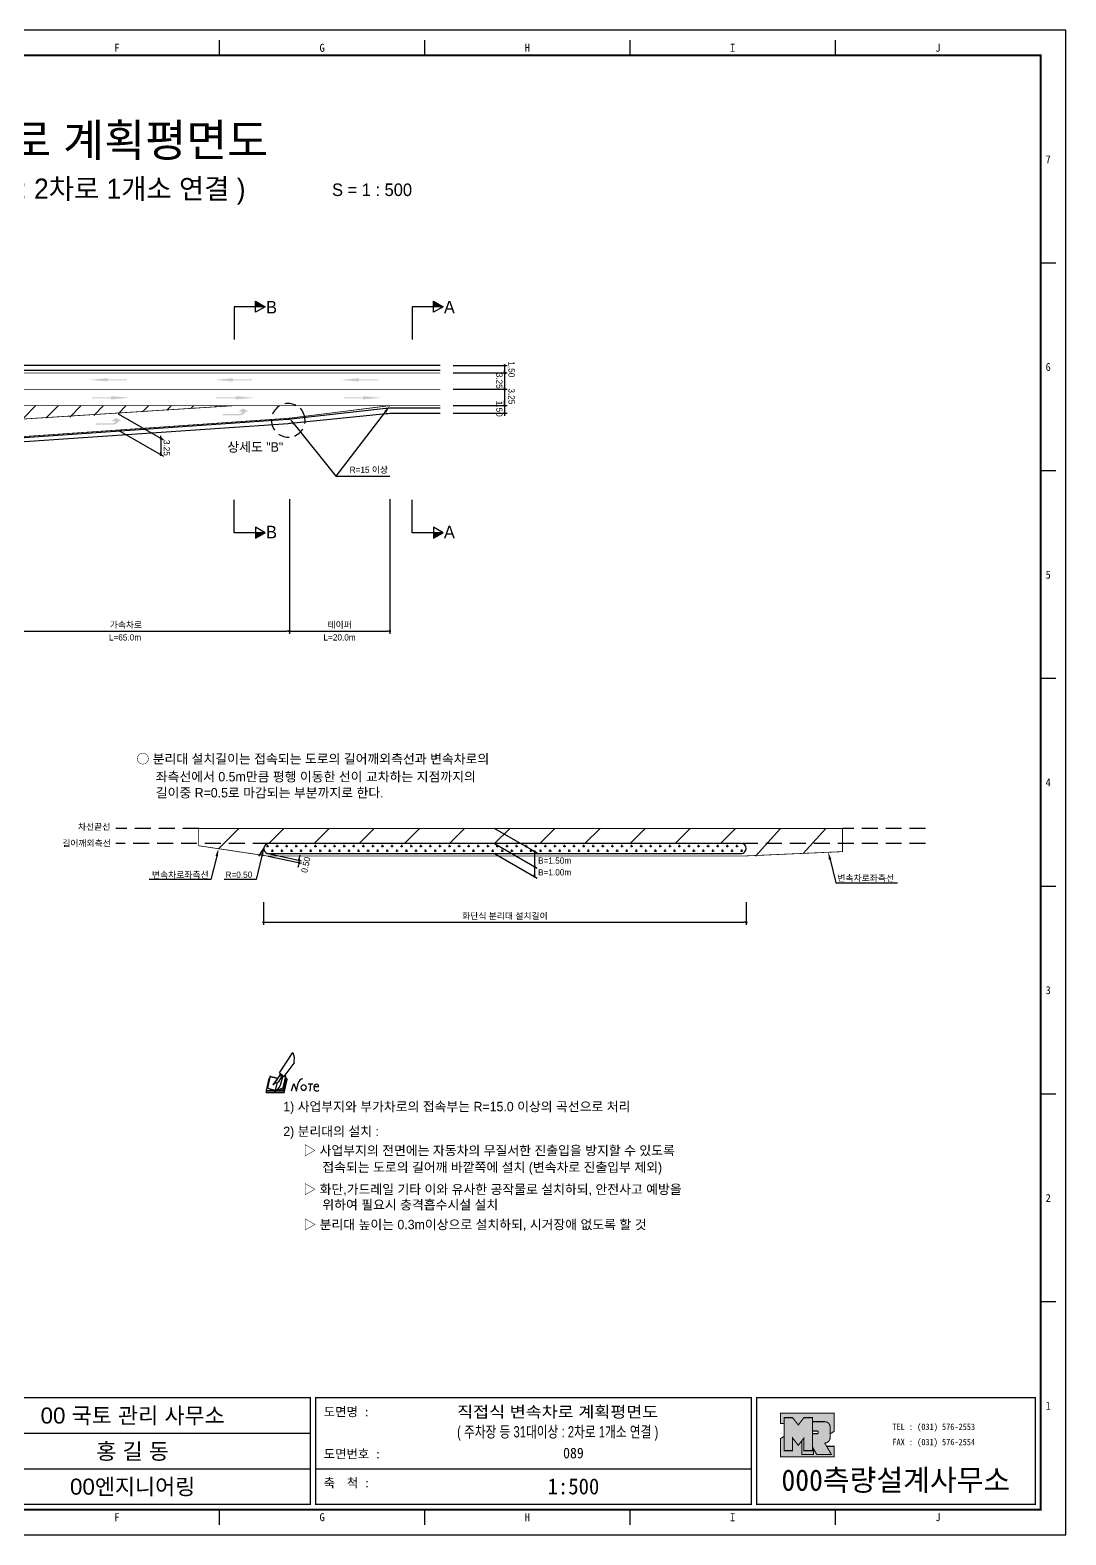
# Model space of a CAD drawing. Header units: millimetres. Extents: x 487 to 910, y -3 to 296.
# Drawn here: x 704.5 to 910.5, y -3.4 to 296 of the extents above; entities that cross this region are included whole.
import ezdxf
from ezdxf.enums import TextEntityAlignment as Align

# ---------------------------------------------------------------- set-up
doc = ezdxf.new("R2010")
doc.units = ezdxf.units.MM
doc.linetypes.add('HIDDEN', pattern=[9.525, 6.35, -3.175])
for name, color, linetype in [('CC-GSTR-0004', 4, 'Continuous'), ('CM-LANE-0030', 30, 'Continuous'), ('CZ-DIMT-0002', 7, 'Continuous'), ('CZ-LIN1-0007', 7, 'Continuous'), ('CZ-LIN2-0003', 3, 'Continuous'), ('CZ-LINE-0001', 7, 'Continuous'), ('CZ-TEXT-BOX0', 7, 'Continuous'), ('TITLE', 7, 'Continuous')]:
    doc.layers.add(name, color=color, linetype=linetype)
doc.styles.add('견고딕', font='arial.ttf')
doc.styles.add('돋움', font='')
doc.styles.add('돋음체', font='')
doc.styles.get('돋움').set_extended_font_data('Dotum')
doc.styles.get('돋음체').set_extended_font_data('DotumChe')

# ---------------------------------------------------------------- blocks, each defined once
blk = doc.blocks.new('note')
for p, q in [((0.85, 3.5), (3.53, 7.57)), ((3.53, 7.57), (3.8, 6.64)), ((3.8, 6.64), (3.69, 5.72)), ((1, 3.1), (0.75, 2.77)), ((0.85, 3.5), (1.8, 2.79)), ((1, 3.4), (0.85, 3.21)), ((0.85, 3.21), (1.52, 2.71)), ((1.8, 2.79), (3.74, 5.46)), ((3.69, 5.72), (3.74, 5.46)), ((-1.24, 2.36), (-1.77, 0)), ((-1.77, 0), (1.77, 0)), ((-1.77, 0), (-1.77, -0.3)), ((-1.53, 0.52), (-1.55, 0.54)), ((-1.01, 2.9), (-1.53, 0.52)), ((-1.48, 0.48), (-1.53, 0.52)), ((-1.43, 0.44), (-1.48, 0.48)), ((-1.38, 0.41), (-1.43, 0.44)), ((-1.33, 0.4), (-1.38, 0.41)), ((-1.27, 0.37), (-1.33, 0.4)), ((-1.22, 0.35), (-1.27, 0.37)), ((-1.13, 2.36), (-1.24, 2.36)), ((-1.17, 0.33), (-1.22, 0.35)), ((-1.12, 0.32), (-1.17, 0.33)), ((-1.02, 0.25), (-1.12, 0.32)), ((-0.97, 0.22), (-1.02, 0.25)), ((-1, 2.9), (-1.01, 2.9)), ((-0.98, 2.85), (-1, 2.9)), ((-0.95, 2.8), (-0.98, 2.85)), ((-0.93, 0.21), (-0.97, 0.22)), ((-0.9, 2.75), (-0.95, 2.8)), ((-0.88, 0.19), (-0.93, 0.21)), ((-0.85, 2.72), (-0.9, 2.75)), ((-0.8, 0.18), (-0.88, 0.19)), ((-0.79, 2.69), (-0.85, 2.72)), ((-0.75, 0.17), (-0.8, 0.18)), ((-0.74, 2.68), (-0.79, 2.69)), ((-0.7, 0.16), (-0.75, 0.17)), ((-0.69, 2.65), (-0.74, 2.68)), ((-0.64, 0.15), (-0.7, 0.16)), ((-0.64, 2.65), (-0.69, 2.65)), ((-0.59, 2.63), (-0.64, 2.65)), ((-0.58, 0.14), (-0.64, 0.15)), ((-0.54, 2.62), (-0.59, 2.63)), ((-0.53, 0.13), (-0.58, 0.14)), ((-0.48, 2.61), (-0.54, 2.62)), ((-0.48, 0.12), (-0.53, 0.13)), ((-0.43, 2.61), (-0.48, 2.61)), ((-0.43, 0.11), (-0.48, 0.12)), ((0.75, 2.77), (-0.46, 1.16)), ((0.37, 2.24), (-0.46, 1.16)), ((-0.46, 1.16), (-0.08, 1.47)), ((-0.38, 2.59), (-0.43, 2.61)), ((-0.38, 0.08), (-0.43, 0.11)), ((-0.33, 2.59), (-0.38, 2.59)), ((-0.29, 0.06), (-0.38, 0.08)), ((-0.27, 2.58), (-0.33, 2.59)), ((-0.23, 0.05), (-0.29, 0.06)), ((-0.22, 2.57), (-0.27, 2.58)), ((-0.16, 0.04), (-0.23, 0.05)), ((-0.17, 2.56), (-0.22, 2.57)), ((-0.12, 2.55), (-0.17, 2.56)), ((-0.11, 0.03), (-0.16, 0.04)), ((-0.07, 2.53), (-0.12, 2.55)), ((-0.04, 0.02), (-0.11, 0.03)), ((-0.08, 1.47), (0.72, 1.75)), ((-0.01, 2.51), (-0.07, 2.53)), ((-0.05, -0.3), (-0.05, 0)), ((0, 0), (-0.04, 0.02)), ((0.04, 2.5), (-0.01, 2.51)), ((0.37, 1.63), (0, 0)), ((0, 0), (1.6, 0.53)), ((0, 0), (1.65, 0.18)), ((0, 0.01), (0.06, 0.04)), ((0, -0.3), (0, 0)), ((0.09, 2.48), (0.04, 2.5)), ((0.05, -0.3), (0.05, 0)), ((0.06, 0.04), (0.11, 0.07)), ((0.14, 2.48), (0.09, 2.48)), ((0.11, 0.07), (0.16, 0.09)), ((0.2, 2.47), (0.14, 2.48)), ((0.16, 0.09), (0.21, 0.12)), ((0.26, 2.43), (0.18, 2.46)), ((0.21, 0.12), (0.27, 0.14)), ((0.34, 2.4), (0.26, 2.43)), ((0.27, 0.14), (0.36, 0.19)), ((0.45, 2.37), (0.34, 2.4)), ((0.36, 0.19), (0.41, 0.22)), ((0.41, 0.22), (0.46, 0.27)), ((0.46, 0.27), (0.51, 0.3)), ((0.51, 0.3), (0.56, 0.34)), ((0.56, 0.34), (0.6, 0.4)), ((0.6, 0.4), (0.64, 0.45)), ((0.64, 0.45), (0.67, 0.51)), ((0.67, 0.51), (0.74, 0.58)), ((0.72, 1.75), (1.16, 2.53)), ((0.74, 0.58), (0.79, 0.63)), ((0.79, 0.63), (0.83, 0.68)), ((0.83, 0.68), (0.86, 0.73)), ((0.86, 0.73), (0.89, 0.79)), ((0.89, 0.84), (0.92, 0.89)), ((0.89, 0.79), (0.89, 0.84)), ((0.92, 0.89), (0.96, 0.95)), ((0.96, 0.95), (1.01, 0.97)), ((1.47, 2.74), (1.01, 0.97)), ((1.16, 2.53), (1.37, 2.82)), ((2.13, 2.84), (1.44, 2.63)), ((1.52, 2.71), (1.66, 2.9)), ((1.6, 0.53), (2.13, 2.84)), ((1.65, 0.18), (2.19, 2.48)), ((1.77, 0), (2.3, 2.36)), ((1.77, -0.3), (2.3, 2.07)), ((1.77, -0.38), (2.3, 1.99)), ((1.77, -0.44), (2.3, 1.93)), ((1.77, 0), (1.77, -0.3)), ((2.19, 2.48), (2.04, 2.47)), ((2.3, 2.36), (2.16, 2.36)), ((2.3, 2.36), (2.3, 2.07)), ((3.21, -0.08), (3.68, 1.4)), ((3.68, 1.4), (4.26, -0.14)), ((4.26, -0.14), (4.56, 1.44)), ((6.55, 1.34), (7.46, 1.34)), ((7.01, 1.34), (6.87, -0.11)), ((7.71, 0.77), (7.71, 0.55)), ((7.71, 0.77), (8.67, 0.77)), ((-1.77, -0.3), (1.77, -0.3)), ((-1.77, -0.43), (-1.77, -0.3)), ((-1.77, -0.37), (1.77, -0.37)), ((-1.77, -0.43), (1.77, -0.43))]:
    blk.add_line(p, q)
for centre, major_axis, start_param, end_param in [((0.4, 2.31), (0.0702, 0.0702), 3.283946, 6.425539), ((5.68, 1.23), (-0.806, 0.806), -0.591174, 0.597824), ((5.66, 0.58), (-0.378, 0.378), 3.926991, 10.210176), ((8.3, 0.49), (0.422, 0.422), 2.265602, 4.634911), ((8.19, 0.77), (-0.342, 0.342), 3.926991, 7.068583)]:
    blk.add_ellipse(centre, major_axis=major_axis, ratio=1, start_param=start_param, end_param=end_param)
blk = doc.blocks.new('_Dot')
at = {"color": 0, "linetype": 'ByBlock', "lineweight": -2}
blk.add_line((-0.5, 0), (-1, 0), dxfattribs=at)
at = {"color": 0, "linetype": 'ByBlock', "const_width": 0.5}
blk.add_lwpolyline([(-0.25, 0, 1), (0.25, 0, 1)], format="xyb", close=True, dxfattribs=at)

msp = doc.modelspace()

# ---------------------------------------------------------------- hatches: boundary and pattern name
at = {"layer": 'CM-LANE-0030'}
h = msp.add_hatch(dxfattribs=at)
h.set_pattern_fill('ANSI31', color=256, style=0)
h.set_pattern_definition([(45, (488.266, -9.57), (-2.245064, 2.245064), [])])
h.paths.add_polyline_path([(708.96, 218.75), (745.07, 221.25), (636.26, 221.25), (651.61, 218.95, -0.015132), (652.7, 218.75), (654.64, 218.75, 0.001024), (654.57, 218.78, -0.857281), (654.72, 219.75), (701.7, 219.75, -0.966023), (701.74, 218.75), (701.72, 218.75)])
at = {"layer": 'CZ-LIN1-0007'}
for points in [[(719.87, 226.71), (719.87, 226.5), (723.7, 226.5), (723.7, 226.29), (719.87, 226.28), (719.87, 226.07), (716.22, 226.39)], [(744.8, 226.71), (744.8, 226.5), (748.62, 226.5), (748.62, 226.29), (744.8, 226.28), (744.8, 226.07), (741.15, 226.39)], [(769.87, 226.71), (769.87, 226.5), (773.69, 226.5), (773.69, 226.29), (769.87, 226.28), (769.87, 226.07), (766.22, 226.39)], [(720.58, 223.14), (720.58, 222.92), (716.76, 222.92), (716.76, 222.71), (720.58, 222.71), (720.58, 222.49), (724.23, 222.81)], [(745.32, 223.14), (745.32, 222.92), (741.5, 222.92), (741.5, 222.71), (745.32, 222.71), (745.32, 222.49), (748.97, 222.81)], [(770.68, 223.14), (770.68, 222.92), (766.85, 222.92), (766.85, 222.71), (770.68, 222.71), (770.68, 222.49), (774.33, 222.81)], [(721.07, 217.49, 0.267976), (722.1, 218.17), (722.73, 218.17), (721.55, 218.83), (720.61, 218.18), (721.3, 218.18, -0.504994), (720.99, 217.76), (717.53, 217.74), (717.53, 217.47)], [(746.32, 219.35, 0.267976), (747.34, 220.03), (747.97, 220.03), (746.8, 220.69), (745.86, 220.04), (746.55, 220.04, -0.504994), (746.24, 219.62), (742.78, 219.6), (742.78, 219.33)]]:
    msp.add_hatch(color=256, dxfattribs=at).paths.add_polyline_path(points)
at = {"layer": 'CZ-LIN2-0003'}
h = msp.add_hatch(dxfattribs=at)
h.set_pattern_fill('CROSS', color=256, scale=0.15, style=0)
h.set_pattern_definition([(0, (419.0302, -324.5112), (0.9525, 0.9525), [0.47625, -1.42875]), (90, (419.2683, -324.7493), (-0.9525, 0.9525), [0.47625, -1.42875])])
h.paths.add_polyline_path([(845.9, 134.13), (751.94, 134.13, 1), (751.94, 132.13), (845.9, 132.13, 1)])
at = {"layer": 'CZ-LINE-0001'}
for points in [[(749.31, 242.02), (749.31, 240.92), (751.21, 240.92)], [(784.69, 242.02), (784.69, 240.92), (786.59, 240.92)], [(751.21, 195.97), (749.31, 195.97), (749.31, 194.87)], [(786.59, 195.97), (784.69, 195.97), (784.69, 194.87)]]:
    msp.add_hatch(color=256, dxfattribs=at).paths.add_polyline_path(points)
at = {"layer": 'TITLE', "ltscale": 150}
h = msp.add_hatch(color=8, dxfattribs=at)
edge = h.paths.add_edge_path()
edge.add_line((864.38, 20.82), (853.72, 20.82))
edge.add_line((853.72, 20.82), (853.72, 18.74))
edge.add_line((853.72, 18.74), (854.42, 18.74))
edge.add_line((854.42, 18.74), (854.42, 19.91))
edge.add_line((854.42, 19.91), (856.11, 19.91))
edge.add_line((856.11, 19.91), (857.24, 18.46))
edge.add_line((857.24, 18.46), (858.37, 19.91))
edge.add_line((858.37, 19.91), (860.06, 19.91))
edge.add_line((860.06, 19.91), (860.06, 19.11))
edge.add_line((860.06, 19.11), (862.5, 19.11))
edge.add_arc((862.5, 18.05), 1.07, 0, 90, ccw=False)
edge.add_line((863.57, 18.05), (863.57, 16.68))
edge.add_line((863.57, 16.68), (864.38, 17.19))
edge.add_line((864.38, 17.19), (864.38, 20.82))
h.paths.add_polyline_path([(857.93, 15.29), (857.24, 14.41), (856.11, 15.87), (856.11, 13.35), (854.42, 13.35), (854.42, 16.2), (853.72, 15.76), (853.72, 12.13), (864.38, 12.13), (864.38, 14.21), (862.88, 14.21), (863.84, 12.56), (860.94, 12.56), (860.24, 13.77), (860.24, 12.56), (857.93, 12.56)])
msp.add_hatch(color=5, dxfattribs=at).paths.add_polyline_path([(860.06, 19.91), (858.37, 19.91), (857.24, 18.46), (856.11, 19.91), (854.42, 19.91), (854.42, 13.35), (856.11, 13.35), (856.11, 15.87), (857.24, 14.41), (858.37, 15.87), (858.37, 13.35), (860.06, 13.35)])
h = msp.add_hatch(color=161, dxfattribs=at)
edge = h.paths.add_edge_path()
edge.add_arc((862.5, 18.05), 1.07, 360, 450)
edge.add_line((862.5, 19.11), (860.06, 19.11))
edge.add_line((860.06, 19.11), (860.06, 17.26))
edge.add_line((860.06, 17.26), (861.06, 17.26))
edge.add_arc((861.06, 17.15), 0.113, 0, 90, ccw=False)
edge.add_line((861.17, 17.15), (861.17, 16.84))
edge.add_arc((861.06, 16.84), 0.113, 270, 360, ccw=False)
edge.add_line((861.06, 16.73), (860.06, 16.73))
edge.add_line((860.06, 16.73), (860.06, 13.35))
edge.add_line((860.06, 13.35), (858.37, 13.35))
edge.add_line((858.37, 13.35), (858.37, 15.87))
edge.add_line((858.37, 15.87), (857.93, 15.29))
edge.add_line((857.93, 15.29), (857.93, 12.56))
edge.add_line((857.93, 12.56), (860.24, 12.56))
edge.add_line((860.24, 12.56), (860.24, 13.77))
edge.add_line((860.24, 13.77), (860.94, 12.56))
edge.add_line((860.94, 12.56), (863.84, 12.56))
edge.add_line((863.84, 12.56), (862.5, 14.87))
edge.add_arc((862.5, 15.94), 1.07, 270, 360)
edge.add_line((863.57, 15.94), (863.57, 18.05))

# ---------------------------------------------------------------- linework, layer by layer
at = {"color": 0, "linetype": 'ByBlock', "lineweight": -2}
for p, q in [((798.84, 229), (798.84, 228.75)), ((798.84, 228), (798.84, 228.25)), ((798.84, 227.5), (798.84, 227.25)), ((798.84, 224.75), (798.84, 225)), ((798.84, 224.25), (798.84, 224)), ((798.84, 221.5), (798.84, 221.75)), ((798.84, 221.5), (798.84, 221.75)), ((798.84, 219.5), (798.84, 219.25)), ((798.84, 219.5), (798.84, 219.25)), ((730.48, 215), (730.48, 215.25)), ((730.48, 214.5), (730.48, 214.25)), ((730.47, 211.75), (730.47, 212)), ((804.79, 132.3), (804.79, 132.05)), ((757.9, 130.08), (757.85, 129.83)), ((758, 131.07), (758.06, 131.31)), ((804.79, 129.3), (804.79, 129.05)), ((804.79, 127.8), (804.79, 128.05))]:
    msp.add_line(p, q, dxfattribs=at)
at = {"color": 0, "linetype": 'ByBlock', "const_width": 0.25}
for points in [[(798.84, 229.13, 1), (798.84, 229.38, 1)], [(798.84, 227.63, 1), (798.84, 227.88, 1)], [(798.84, 227.88, 1), (798.84, 227.63, 1)], [(798.84, 224.38, 1), (798.84, 224.63, 1)], [(798.84, 224.63, 1), (798.84, 224.38, 1)], [(798.84, 221.38, 1), (798.84, 221.13, 1)], [(798.84, 221.38, 1), (798.84, 221.13, 1)], [(798.84, 219.63, 1), (798.84, 219.88, 1)], [(798.84, 219.63, 1), (798.84, 219.88, 1)], [(730.48, 214.62, 1), (730.48, 214.87, 1)], [(730.48, 214.87, 1), (730.48, 214.62, 1)], [(730.47, 211.62, 1), (730.47, 211.37, 1)], [(804.79, 132.43, 1), (804.79, 132.68, 1)], [(757.98, 130.94, 1), (757.93, 130.7, 1)], [(757.93, 130.2, 1), (757.98, 130.44, 1)], [(804.79, 129.43, 1), (804.79, 129.68, 1)], [(804.79, 127.68, 1), (804.79, 127.43, 1)]]:
    msp.add_lwpolyline(points, format="xyb", close=True, dxfattribs=at)
at = {"layer": 'CC-GSTR-0004'}
for points in [[(786.02, 229.25), (611.02, 229.25)], [(786.02, 228.25), (611.02, 228.25)]]:
    msp.add_lwpolyline(points, dxfattribs=at)
for points in [[(786.02, 220.75), (776.86, 220.75, 0.028022), (775.18, 220.66), (775.18, 220.66), (756.34, 218.54), (756.34, 218.54, -0.010735), (755.69, 218.48), (755.69, 218.48), (701.4, 214.72, 0.201252), (691.21, 209.59)], [(691.78, 209.1, -0.201252), (701.45, 213.97), (755.79, 217.73, 0.007667), (756.25, 217.77), (775.27, 219.68, -0.024952), (776.77, 219.75), (786.02, 219.75)]]:
    msp.add_lwpolyline(points, format="xyb", dxfattribs=at)
at = {"layer": 'CM-LANE-0030'}
for p, q in [((741.93, 133.1), (745.97, 137.13)), ((751.95, 134.13), (754.95, 137.13)), ((760.93, 134.13), (763.93, 137.13)), ((769.91, 134.13), (772.91, 137.13)), ((778.89, 134.13), (781.89, 137.13)), ((787.87, 134.13), (790.87, 137.13)), ((796.85, 134.13), (799.85, 137.13)), ((805.83, 134.13), (808.83, 137.13)), ((814.81, 134.13), (817.81, 137.13)), ((823.79, 134.13), (826.79, 137.13)), ((832.77, 134.13), (835.77, 137.13)), ((841.75, 134.13), (844.75, 137.13)), ((848.73, 131.63), (853.73, 137.13)), ((858.21, 132.18), (862.72, 137.13)), ((749.95, 131.63), (750.94, 133.12))]:
    msp.add_line(p, q, dxfattribs=at)
at = {"layer": 'CM-LANE-0030', "const_width": 0.15}
msp.add_lwpolyline([(786.02, 224.5), (611.02, 224.5)], dxfattribs=at)
for points in [[(701.72, 218.5), (654.64, 218.5, -0.06063), (654.64, 218.5), (636.26, 221.25), (745.07, 221.25)], [(866.04, 137.13), (866.04, 132.52), (845.94, 131.63), (751.78, 131.63, -0.142447), (751.78, 131.63), (738, 133.69), (738, 137.13)]]:
    msp.add_lwpolyline(points, format="xyb", close=True, dxfattribs=at)
at = {"layer": 'CZ-LIN1-0007', "const_width": 0.15}
msp.add_lwpolyline([(786.02, 227.75), (611.02, 227.75)], dxfattribs=at)
msp.add_lwpolyline([(786.02, 221.25), (776.95, 221.25), (776.95, 221.25, 0.031099), (775.09, 221.14), (756.43, 218.8), (756.43, 218.8, -0.01381), (755.6, 218.72), (755.6, 218.72), (701.38, 214.97, 0.201252), (691.02, 209.75)], format="xyb", dxfattribs=at)
at = {"layer": 'CZ-LIN1-0007', "linetype": 'HIDDEN', "const_width": 0.15}
msp.add_lwpolyline([(776.95, 221.25), (745.07, 221.25)], dxfattribs=at)
at = {"layer": 'CZ-LIN2-0003'}
msp.add_lwpolyline([(845.9, 134.13), (751.94, 134.13, 0.857281), (751.63, 132.18, -0.001024), (751.78, 132.13), (845.94, 132.13), (845.97, 132.14, 0.966023)], format="xyb", close=True, dxfattribs=at)
at = {"layer": 'CZ-LINE-0001'}
for p, q in [((751.21, 240.92), (745.07, 240.92)), ((745.07, 240.92), (745.07, 234.38)), ((749.31, 239.82), (749.31, 242.02)), ((749.31, 242.02), (751.21, 240.92)), ((751.21, 240.92), (749.31, 239.82)), ((786.59, 240.92), (780.45, 240.92)), ((780.45, 240.92), (780.45, 234.38)), ((784.69, 239.82), (784.69, 242.02)), ((784.69, 242.02), (786.59, 240.92)), ((786.59, 240.92), (784.69, 239.82)), ((788.62, 229.25), (799.34, 229.25)), ((788.62, 227.75), (799.34, 227.75)), ((788.62, 227.75), (799.34, 227.75)), ((798.84, 228.75), (798.84, 219.75)), ((788.62, 224.5), (799.34, 224.5)), ((788.62, 224.5), (799.34, 224.5)), ((798.84, 221.75), (798.84, 222.25)), ((721.98, 219.65), (730.98, 214.46)), ((788.62, 221.25), (799.34, 221.25)), ((788.62, 221.25), (799.34, 221.25)), ((788.62, 219.75), (799.34, 219.75)), ((788.62, 219.75), (799.34, 219.75)), ((721.97, 216.4), (730.97, 211.21)), ((730.48, 214.25), (730.48, 211.25)), ((765.24, 207.23), (776.02, 207.23)), ((745.07, 195.97), (745.07, 202.51)), ((756.02, 202.66), (756.02, 175.88)), ((756.02, 202.66), (756.02, 175.88)), ((776.02, 202.66), (776.02, 175.88)), ((780.45, 195.97), (780.45, 202.51)), ((751.21, 195.97), (745.07, 195.97)), ((751.21, 195.97), (749.31, 197.07)), ((749.31, 197.07), (749.31, 194.87)), ((749.31, 194.87), (751.21, 195.97)), ((786.59, 195.97), (780.45, 195.97)), ((786.59, 195.97), (784.69, 197.07)), ((784.69, 197.07), (784.69, 194.87)), ((784.69, 194.87), (786.59, 195.97)), ((691.52, 176.38), (755.52, 176.38)), ((756.52, 176.38), (775.52, 176.38)), ((796.85, 137.13), (805.29, 132.26)), ((751.78, 132.13), (758.44, 130.72)), ((758.06, 131.31), (758.16, 131.8)), ((796.85, 134.13), (805.29, 129.26)), ((796.85, 132.13), (805.29, 127.26)), ((804.79, 132.55), (804.79, 127.55)), ((751.78, 131.63), (758.44, 130.22)), ((757.85, 129.83), (757.74, 129.34)), ((750.88, 122.49), (750.88, 117.96)), ((846.9, 122.49), (846.9, 117.96)), ((751.38, 118.46), (846.4, 118.46))]:
    msp.add_line(p, q, dxfattribs=at)
at = {"layer": 'CZ-LINE-0001', "linetype": 'HIDDEN', "ltscale": 0.35}
msp.add_line((759.12, 218.72), (759.12, 218.72), dxfattribs=at)
at = {"layer": 'CZ-LINE-0001', "linetype": 'HIDDEN', "ltscale": 0.5}
for p, q in [((738, 137.13), (721.48, 137.13)), ((882.56, 137.13), (866.04, 137.13)), ((751.94, 134.13), (721.48, 134.13)), ((882.56, 134.13), (845.9, 134.13))]:
    msp.add_line(p, q, dxfattribs=at)
at = {"layer": 'CZ-LINE-0001'}
for points in [[(775.1, 220.01), (765.24, 207.23)], [(756.95, 217.59), (765.24, 207.23)], [(741.57, 131.64), (740.39, 126.98), (728.17, 126.98)], [(750.57, 131.66), (749.4, 127), (743.05, 127)]]:
    msp.add_lwpolyline(points, dxfattribs=at)
at = {"layer": 'CZ-LINE-0001', "extrusion": (0, 0, -1)}
msp.add_lwpolyline([(-863.57, 130.98), (-864.74, 126.31), (-876.97, 126.31)], dxfattribs=at)
at = {"layer": 'CZ-LINE-0001', "linetype": 'HIDDEN', "ltscale": 0.35}
msp.add_arc((755.8, 218.33), 3.35, 6.7667, 6.749, dxfattribs=at)
at = {"layer": 'CZ-LINE-0001'}
for points in [[(756.76, 217.43), (756.02, 218.76), (757.15, 217.74)], [(774.9, 220.17), (776.02, 221.2), (775.3, 219.86)], [(741.33, 131.7), (741.93, 133.1), (741.81, 131.58)], [(750.33, 131.72), (750.94, 133.12), (750.81, 131.6)]]:
    msp.add_solid(points, dxfattribs=at)
at = {"layer": 'CZ-LINE-0001', "extrusion": (0, 0, -1)}
msp.add_solid([(-863.81, 131.04), (-863.2, 132.43), (-863.32, 130.91)], dxfattribs=at)
at = {"layer": 'TITLE', "color": 7, "linetype": 'Continuous'}
for p, q in [((742.13, 290.92), (742.13, 293.95)), ((782.96, 290.92), (782.96, 293.95)), ((823.78, 290.92), (823.78, 293.95)), ((864.61, 290.92), (864.61, 293.95)), ((908.45, 249.59), (905.43, 249.59)), ((908.45, 208.27), (905.43, 208.27)), ((908.45, 166.94), (905.43, 166.94)), ((908.45, 125.61), (905.43, 125.61)), ((908.45, 84.28), (905.43, 84.28)), ((908.45, 42.95), (905.43, 42.95)), ((742.13, -1.4), (742.13, 1.62)), ((782.96, -1.4), (782.96, 1.62)), ((823.78, -1.4), (823.78, 1.62)), ((864.61, -1.4), (864.61, 1.62))]:
    msp.add_line(p, q, dxfattribs=at)
at = {"layer": 'TITLE', "ltscale": 150}
for p, q in [((673.59, 16.83), (760.2, 16.83)), ((673.59, 9.76), (760.2, 9.76)), ((761.26, 9.76), (847.87, 9.76))]:
    msp.add_line(p, q, dxfattribs=at)
at = {"layer": 'TITLE'}
msp.add_line((905.54, 1.62), (496.68, 1.62), dxfattribs=at)
msp.add_lwpolyline([(487.1, -3.41), (910.46, -3.41), (910.46, 295.96), (487.1, 295.96)], close=True, dxfattribs=at)
at = {"layer": 'TITLE', "linetype": 'Continuous', "const_width": 0.403}
msp.add_lwpolyline([(497.18, 1.62), (497.18, 290.92), (905.43, 290.92), (905.43, 1.62)], close=True, dxfattribs=at)
at = {"layer": 'TITLE', "ltscale": 150}
for points, const_width in [([(760.2, 2.68), (673.59, 2.68), (673.59, 23.9), (760.2, 23.9)], 0.265), ([(761.26, 23.9), (847.87, 23.9), (847.87, 2.68), (761.26, 2.68)], 0.265), ([(904.37, 23.9), (904.37, 2.68), (848.93, 2.68), (848.93, 23.9), (904.37, 23.9)], 0.265), ([(860.06, 19.91), (858.37, 19.91), (857.24, 18.46), (856.11, 19.91), (854.42, 19.91), (854.42, 13.35), (856.11, 13.35), (856.11, 15.87), (857.24, 14.41), (858.37, 15.87), (858.37, 13.35), (860.06, 13.35)], 0.212), ([(857.93, 15.29), (857.24, 14.41), (856.11, 15.87), (856.11, 13.35), (854.42, 13.35), (854.42, 16.2), (853.72, 15.76), (853.72, 12.13), (864.38, 12.13), (864.38, 14.21), (862.88, 14.21), (863.84, 12.56), (860.94, 12.56), (860.24, 13.77), (860.24, 12.56), (857.93, 12.56)], 0.212)]:
    msp.add_lwpolyline(points, close=True, dxfattribs=dict(at, const_width=const_width))
at = {"layer": 'TITLE', "ltscale": 150, "const_width": 0.212}
for points in [[(864.38, 20.82), (853.72, 20.82), (853.72, 18.74), (854.42, 18.74), (854.42, 19.91), (856.11, 19.91), (857.24, 18.46), (858.37, 19.91), (860.06, 19.91), (860.06, 19.11), (862.5, 19.11, -0.414214), (863.57, 18.05), (863.57, 16.68), (864.38, 17.19)], [(863.57, 18.05, 0.414214), (862.5, 19.11), (860.06, 19.11), (860.06, 17.26), (861.06, 17.26, -0.414214), (861.17, 17.15), (861.17, 16.84, -0.414214), (861.06, 16.73), (860.06, 16.73), (860.06, 13.35), (858.37, 13.35), (858.37, 15.87), (857.93, 15.29), (857.93, 12.56), (860.24, 12.56), (860.24, 13.77), (860.94, 12.56), (863.84, 12.56), (862.5, 14.87, 0.414214), (863.57, 15.94)]]:
    msp.add_lwpolyline(points, format="xyb", close=True, dxfattribs=at)

# ---------------------------------------------------------------- block references
at = {"layer": 'CZ-LINE-0001', "xscale": 0.5, "yscale": 0.5, "zscale": 0.5}
for p in [(756.02, 176.38), (776.02, 176.38), (846.9, 118.46)]:
    msp.add_blockref('_Dot', p, dxfattribs=at)
at = {"layer": 'CZ-LINE-0001', "xscale": 0.5, "yscale": 0.5, "zscale": 0.5, "rotation": 180}
for p in [(756.02, 176.38), (750.88, 118.46)]:
    msp.add_blockref('_Dot', p, dxfattribs=at)
at = {"layer": 'CZ-TEXT-BOX0'}
msp.add_blockref('note', (753.21, 85), dxfattribs=at)

# ---------------------------------------------------------------- texts
at = {"layer": 'CZ-DIMT-0002', "style": '돋움'}
for s, height, p in [('B', 2.5, (752.47, 240.84)), ('A', 2.5, (787.85, 240.84)), ('상세도 "B"', 1.875, (749.25, 213.03)), ('R=15 이상', 1.25, (771.83, 208.49)), ('B', 2.5, (752.47, 196.1)), ('A', 2.5, (787.85, 196.1)), ('L=65.0m', 1.25, (723.34, 175.15)), ('L=20.0m', 1.25, (766.01, 175.15)), ('차선끝선', 1.25, (717.2, 137.47))]:
    msp.add_text(s, height=height, dxfattribs=at).set_placement(p, align=Align.MIDDLE_CENTER)
for s, p in [('3.25', (797.16, 227.79)), ('1.50', (799.6, 230.06)), ('3.25', (799.6, 224.68)), ('1.50', (797.16, 222.23))]:
    msp.add_text(s, height=1.25, rotation=270, dxfattribs=at).set_placement(p)
for s, p in [('○ 분리대 설치길이는 접속되는 도로의 길어깨외측선과 변속차로의', (725.6, 150.99)), ('좌측선에서 0.5m만큼 평행 이동한 선이 교차하는 지점까지의', (729.45, 147.43)), ('길이중 R=0.5로 마감되는 부분까지로 한다.', (729.45, 144.24)), ('1) 사업부지와 부가차로의 접속부는 R=15.0 이상의 곡선으로 처리', (754.81, 81.81)), ('2) 분리대의 설치 :', (754.81, 76.87)), ('▷ 사업부지의 전면에는 자동차의 무질서한 진출입을 방지할 수 있도록', (758.8, 73.07)), ('접속되는 도로의 길어깨 바깥쪽에 설치 (변속차로 진출입부 제외)', (762.58, 69.74)), ('▷ 화단,가드레일 기타 이와 유사한 공작물로 설치하되, 안전사고 예방을', (758.8, 65.34)), ('위하여 필요시 충격흡수시설 설치', (762.58, 62.27)), ('▷ 분리대 높이는 0.3m이상으로 설치하되, 시거장애 없도록 할 것', (758.8, 58.33))]:
    msp.add_text(s, height=1.875, dxfattribs=at).set_placement(p, align=Align.MIDDLE_LEFT)
for s, p in [('길어깨외측선', (710.86, 133.56)), ('B=1.50m', (805.49, 130.12)), ('B=1.00m', (805.49, 127.78)), ('변속차로좌측선', (728.7, 127.29)), ('R=0.50', (743.33, 127.31)), ('변속차로좌측선', (865.02, 126.62))]:
    msp.add_text(s, height=1.25, dxfattribs=at).set_placement(p)
at = {"layer": 'CZ-DIMT-0002', "char_height": 1.25, "attachment_point": 5, "style": '돋움'}
for s, insert, rotation in [('3.25', (731.63, 212.85), 270), ('\\A1;0.50', (759.3, 129.89), 78.0015)]:
    msp.add_mtext(s, dxfattribs=dict(at, insert=insert, rotation=rotation))
at = {"layer": 'CZ-LINE-0001', "char_height": 1.25, "attachment_point": 5, "style": '돋움'}
for s, insert in [('\\A1;가속차로', (723.52, 177.58)), ('\\A1;테이퍼', (766.02, 177.58)), ('\\A1;화단식 분리대 설치길이', (798.89, 119.65))]:
    msp.add_mtext(s, dxfattribs=dict(at, insert=insert))
at = {"layer": 'TITLE', "color": 3, "linetype": 'Continuous', "style": '돋음체'}
for s, p in [('F', (721.72, 292.44)), ('G', (762.54, 292.44)), ('H', (803.37, 292.44)), ('I', (844.19, 292.44)), ('J', (885.02, 292.44)), ('7', (906.94, 270.26)), ('6', (906.94, 228.94)), ('5', (906.94, 187.61)), ('4', (906.94, 146.28)), ('3', (906.94, 104.95)), ('2', (906.94, 63.62)), ('1', (906.94, 22.29)), ('F', (721.72, 0.11)), ('G', (762.54, 0.11)), ('H', (803.37, 0.11)), ('I', (844.19, 0.11)), ('J', (885.02, 0.11))]:
    msp.add_text(s, height=1.59, dxfattribs=at).set_placement(p, align=Align.MIDDLE)
at = {"layer": 'TITLE', "style": '돋움'}
for s, height, p in [('직접식 변속차로 계획평면도', 6.5, (700.52, 274.05)), ('( 주차장 등 31대이상 : 2차로 1개소 연결 )', 4, (700.57, 264.42))]:
    msp.add_text(s, height=height, dxfattribs=at).set_placement(p, align=Align.MIDDLE_CENTER)
msp.add_text('S = 1 : 500', height=2.5, dxfattribs=at).set_placement((764.51, 264.2), align=Align.MIDDLE_LEFT)
at = {"layer": 'TITLE', "color": 7, "linetype": 'Continuous', "style": '견고딕'}
for s, height, p in [('00 국토 관리 사무소', 3.1832, (724.85, 20.37)), ('홍 길 동', 3.183, (724.85, 13.29)), ('00엔지니어링', 3.183, (724.85, 6.22))]:
    msp.add_text(s, height=height, dxfattribs=at).set_placement(p, align=Align.MIDDLE)
at = {"layer": 'TITLE', "style": '돋음체'}
for s, p in [('도면명 :', (762.85, 20.19)), ('도면번호 :', (762.85, 11.8)), ('축  척 :', (762.85, 6.04))]:
    msp.add_text(s, height=1.804, dxfattribs=at).set_placement(p)
at = {"layer": 'TITLE', "style": '돋움'}
for s, width, p, p2 in [('직접식 변속차로 계획평면도', 1.010039, (789.39, 19.94), (829.39, 19.94)), ('( 주차장 등 31대이상 : 2차로 1개소 연결 )', 0.670122, (789.39, 15.98), (829.39, 15.98))]:
    msp.add_text(s, height=2.25, dxfattribs=dict(at, width=width)).set_placement(p, p2, align=Align.FIT)
at = {"layer": 'TITLE', "color": 180, "style": '돋음체'}
for s, p in [('TEL : (031) 576-2553', (875.95, 17.46)), ('FAX : (031) 576-2554', (875.95, 14.43))]:
    msp.add_text(s, height=1.2733, dxfattribs=at).set_placement(p)
at = {"layer": 'TITLE', "linetype": 'Continuous', "style": '돋음체'}
for s, height, p in [('089', 2.122, (812.52, 12.86)), ('1:500', 3.183, (812.52, 6.22))]:
    msp.add_text(s, height=height, dxfattribs=at).set_placement(p, align=Align.MIDDLE)
at = {"layer": 'TITLE', "color": 180, "style": '돋음체'}
msp.add_text('000측량설계사무소', height=4.244, dxfattribs=at).set_placement((876.65, 5.37), align=Align.CENTER)

doc.saveas('drawing.dxf')
